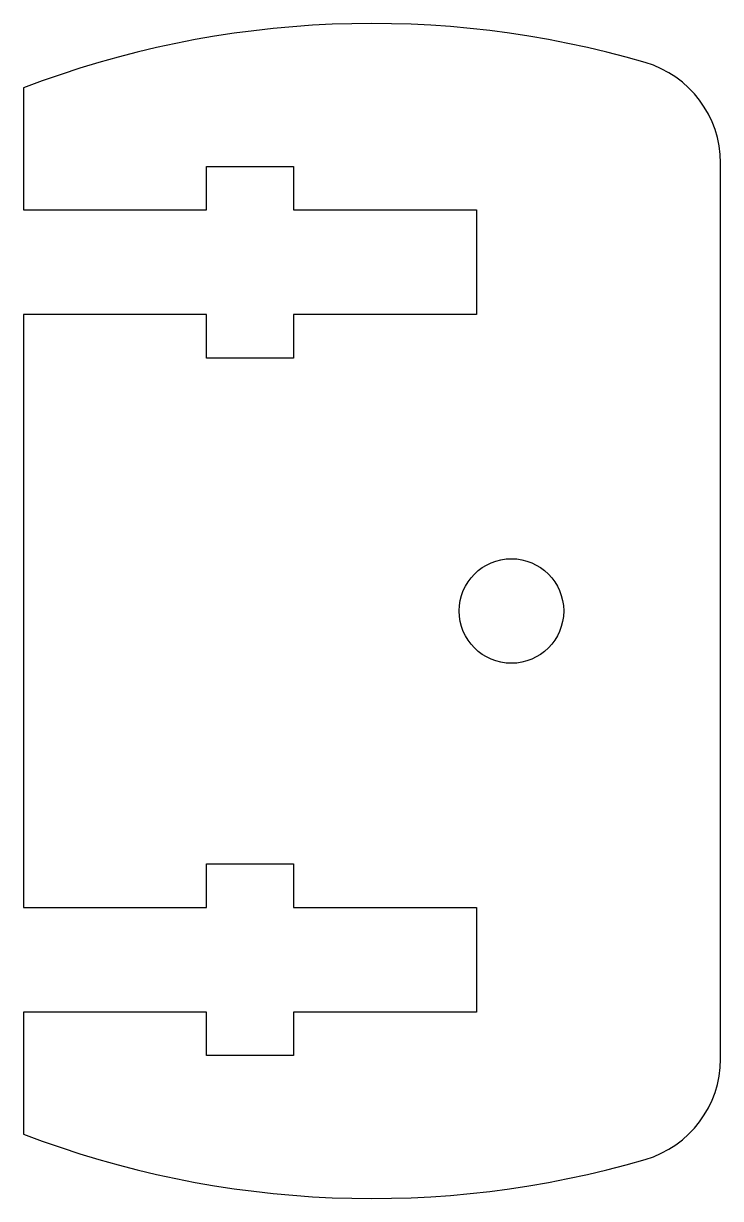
# Model space of a CAD drawing. Header units: millimetres. Extents: x 0 to 20, y -31.8 to 1.8.
import ezdxf

# ---------------------------------------------------------------- set-up
doc = ezdxf.new("R2010")
doc.units = ezdxf.units.MM

msp = doc.modelspace()

# ---------------------------------------------------------------- linework, layer by layer
at = {"color": 7, "linetype": 'Continuous', "lineweight": 25}
for p, q in [((0, 0), (0, -3.5)), ((5.25, -3.5), (5.25, -2.25)), ((5.25, -2.25), (7.75, -2.25)), ((7.75, -2.25), (7.75, -3.5)), ((20, -27.847), (20, -2.153)), ((0, -3.5), (5.25, -3.5)), ((7.75, -3.5), (13, -3.5)), ((13, -3.5), (13, -6.5)), ((5.25, -6.5), (0, -6.5)), ((0, -6.5), (0, -23.5)), ((5.25, -7.75), (5.25, -6.5)), ((13, -6.5), (7.75, -6.5)), ((7.75, -6.5), (7.75, -7.75)), ((7.75, -7.75), (5.25, -7.75)), ((5.25, -23.5), (5.25, -22.25)), ((5.25, -22.25), (7.75, -22.25)), ((7.75, -22.25), (7.75, -23.5)), ((0, -23.5), (5.25, -23.5)), ((7.75, -23.5), (13, -23.5)), ((13, -23.5), (13, -26.5)), ((5.25, -26.5), (0, -26.5)), ((0, -26.5), (0, -30)), ((5.25, -27.75), (5.25, -26.5)), ((13, -26.5), (7.75, -26.5)), ((7.75, -26.5), (7.75, -27.75)), ((7.75, -27.75), (5.25, -27.75))]:
    msp.add_line(p, q, dxfattribs=at)
msp.add_circle((14, -15), 1.5, dxfattribs=at)
for centre, radius, start, end in [((10, -26.148), 27.995, 73.7366, 110.9286), ((17, -2.153), 3, 0, 73.7366), ((17, -27.847), 3, 286.2634, 0), ((10, -3.852), 27.995, 249.0714, 286.2634)]:
    msp.add_arc(centre, radius, start, end, dxfattribs=at)

doc.saveas('drawing.dxf')
